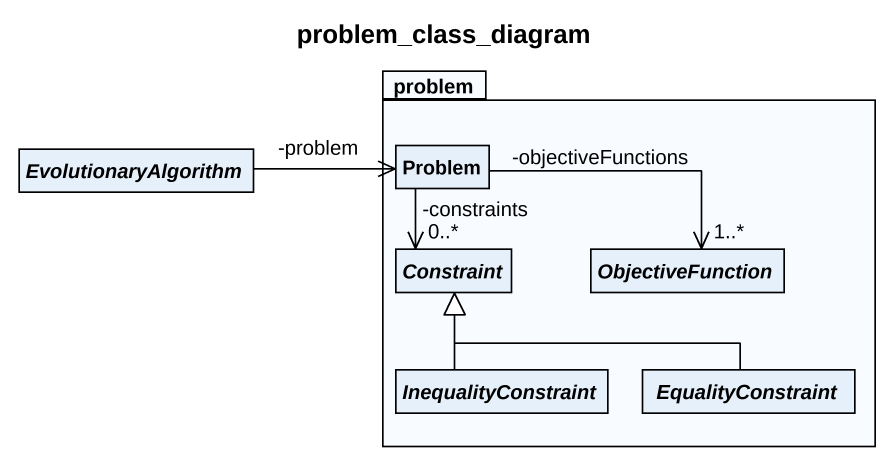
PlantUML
@startuml
title problem_class_diagram
hide circle
hide empty members
package problem {
  class Problem
  abstract class Constraint
  abstract class ObjectiveFunction
  abstract class InequalityConstraint
  abstract class EqualityConstraint
}
abstract class EvolutionaryAlgorithm
Problem "-problem" <-left- EvolutionaryAlgorithm
Constraint "-constraints\n0..*" <-up- Problem
ObjectiveFunction "-objectiveFunctions\n1..*" <-left- Problem
InequalityConstraint -up-|> Constraint
EqualityConstraint -left-|> Constraint
@enduml
